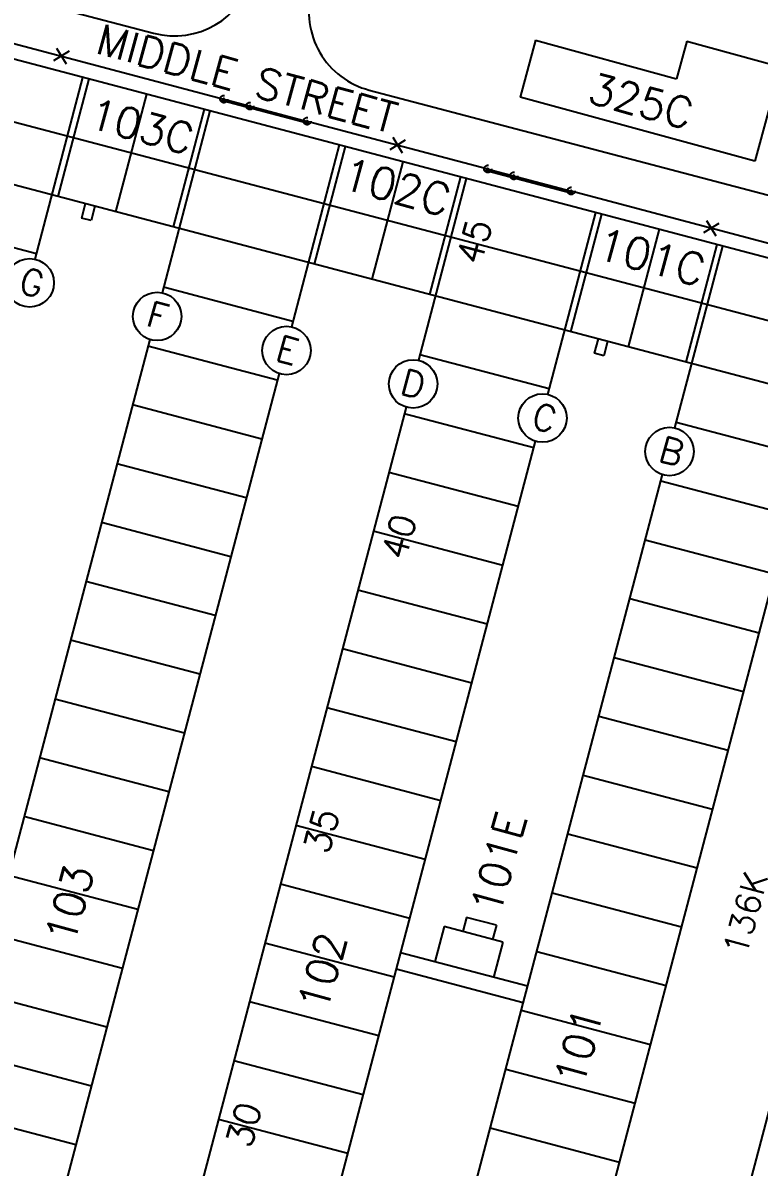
# Model space of a CAD drawing. Extents: x -16413 to 78405, y -232 to 83089.
# Drawn here: x 33437 to 37070, y 31275 to 36918 of the extents above; entities that cross this region are included whole.
import ezdxf
from ezdxf.enums import TextEntityAlignment as Align

# ---------------------------------------------------------------- set-up
doc = ezdxf.new("R2010")
doc.units = 0
doc.header["$LTSCALE"] = 350
doc.header["$MEASUREMENT"] = 0
doc.linetypes.add('CV45', pattern=[1, 1])
doc.linetypes.add('HIDDEN', pattern=[0.375, 0.25, -0.125])
doc.layers.add('BACKGROUND', color=7, linetype='CONTINUOUS')
doc.layers.add('FENCE', color=7, linetype='CONTINUOUS')
doc.styles.add('SIMPLEX', font='SIMPLEX')

msp = doc.modelspace()

# ---------------------------------------------------------------- linework, layer by layer
at = {"layer": 'BACKGROUND'}
for p, q in [((38851, 35301.1), (15661.4, 41411.8)), ((38774.5, 35011), (15584.9, 41121.7)), ((38698.1, 34720.9), (15850.8, 40741.4)), ((27491.6, 38604), (34082.6, 36867.1)), ((35967.2, 36832.8), (35891.2, 36552.4)), ((35967.2, 36832.8), (36662.6, 36643.2)), ((36713, 36828), (36662.6, 36643.2)), ((36713, 36828), (37175.9, 36701.8)), ((37175.9, 36701.8), (37049.1, 36236.8)), ((33762.7, 36641.9), (33609.8, 36061.7)), ((35146.3, 36586.8), (37588.9, 35943.2)), ((34047, 36567), (33894.1, 35986.8)), ((37049.1, 36236.8), (35891.2, 36552.4)), ((34360.3, 36484.4), (34123.9, 35587.6)), ((34331.3, 36492.1), (34178.4, 35911.9)), ((34998.5, 36316.3), (34762.2, 35419.4)), ((35027.5, 36308.6), (34874.6, 35728.4)), ((35311.8, 36233.7), (35158.9, 35653.5)), ((35625.1, 36151.1), (35388.8, 35254.3)), ((35596.1, 36158.8), (35443.2, 35578.6)), ((33745.2, 36026), (33726.6, 35955.4)), ((33792.5, 36013.6), (33773.9, 35943)), ((33773.9, 35943), (33726.6, 35955.4)), ((36292.3, 35975.3), (36139.4, 35395.1)), ((33504.3, 35779.3), (32866.1, 35947.4)), ((36576.6, 35900.4), (36423.7, 35320.2)), ((36860.9, 35825.5), (36708, 35245.3)), ((34769.1, 35446), (34130.9, 35614.1)), ((34063.2, 35356.9), (30996.8, 23720.1)), ((36274.8, 35359.4), (36256.2, 35288.9)), ((36322.2, 35347), (36303.6, 35276.4)), ((34692.7, 35155.9), (34054.5, 35324.1)), ((36034, 35112.7), (35395.8, 35280.9)), ((36303.6, 35276.4), (36256.2, 35288.9)), ((34701.4, 35188.7), (31635, 23552)), ((35327.9, 35023.4), (32261.6, 23386.8)), ((34616.3, 34865.8), (33978, 35034)), ((35957.5, 34822.6), (35319.3, 34990.8)), ((37298.8, 34779.4), (36660.6, 34947.6)), ((34539.8, 34575.7), (33901.6, 34743.9)), ((35881.1, 34532.5), (35242.9, 34700.7)), ((37222.4, 34489.3), (36584.1, 34657.5)), ((34463.4, 34285.6), (33825.2, 34453.8)), ((35804.6, 34242.4), (35166.4, 34410.6)), ((37145.9, 34199.2), (36507.7, 34367.4)), ((34386.9, 33995.5), (33748.7, 34163.7)), ((35728.2, 33952.3), (35090, 34120.5)), ((37069.5, 33909.1), (36431.3, 34077.3)), ((34310.5, 33705.4), (33672.3, 33873.6)), ((35651.8, 33662.2), (35013.6, 33830.4)), ((36993, 33619), (36354.8, 33787.2)), ((34234, 33415.3), (33595.8, 33583.5)), ((35575.3, 33372.1), (34937.1, 33540.3)), ((36916.6, 33328.9), (36278.4, 33497.1)), ((34157.6, 33125.2), (33519.4, 33293.4)), ((35498.9, 33082), (34860.6, 33250.2)), ((36840.1, 33038.8), (36201.9, 33207)), ((34081.2, 32835.1), (33442.9, 33003.3)), ((35422.4, 32791.9), (34784.2, 32960.1)), ((36763.7, 32748.7), (36125.5, 32916.9)), ((34004.7, 32545), (33366.5, 32713.2)), ((35346, 32501.8), (34707.8, 32670)), ((36687.2, 32458.6), (36049, 32626.8)), ((35515.2, 32461.3), (35469.4, 32287.2)), ((35805.4, 32384.9), (35515.2, 32461.3)), ((35626.5, 32506.5), (35608.1, 32436.8)), ((35773.4, 32467.7), (35626.5, 32506.5)), ((35773.4, 32467.7), (35755.1, 32398.1)), ((33928.3, 32254.9), (33290.1, 32423.1)), ((35269.5, 32211.7), (34631.3, 32379.9)), ((35805.4, 32384.9), (35759.5, 32210.8)), ((35927.7, 32166.5), (35301.1, 32331.6)), ((36610.8, 32168.5), (35972.6, 32336.7)), ((35906.3, 32085.2), (35279.7, 32250.4)), ((33851.8, 31964.8), (33213.6, 32133)), ((35193.1, 31921.6), (34554.9, 32089.8)), ((35896.1, 32046.6), (35896.1, 32046.6)), ((36534.4, 31878.4), (35896.1, 32046.6)), ((33775.4, 31674.7), (33137.2, 31842.9)), ((35116.7, 31631.5), (34478.4, 31799.7)), ((36457.9, 31588.3), (35819.7, 31756.5)), ((33698.9, 31384.6), (33060.7, 31552.8)), ((35040.2, 31341.4), (34402, 31509.6)), ((36381.5, 31298.2), (35743.2, 31466.4))]:
    msp.add_line(p, q, dxfattribs=at)
at = {"layer": 'BACKGROUND', "linetype": 'CV45'}
for p, q in [((33497.4, 35752.9), (33733.7, 36649.5)), ((36027, 35086.1), (36263.3, 35983)), ((36653.6, 34921), (36889.9, 35817.8)), ((34791.2, 22720.3), (38154.7, 35484.5)), ((32899.7, 23218.7), (35966.1, 34855.2)), ((33526.3, 23053.6), (36592.7, 34690.1)), ((34164.5, 22885.4), (37231, 34521.9))]:
    msp.add_line(p, q, dxfattribs=at)
at = {"layer": 'BACKGROUND'}
for centre in [(33471.3, 35636.3), (34099.9, 35470.6), (34738.1, 35302.4), (35362.7, 35137.7), (36000.9, 34969.5), (36627.5, 34804.4)]:
    msp.add_circle(centre, 119.5, dxfattribs=at)
for centre, start, end in [((34184.6, 37253.9), 255.2372, 345.2372), ((35248.2, 36973.6), 165.2372, 255.2372)]:
    msp.add_arc(centre, 400, start, end, dxfattribs=at)
at = {"layer": 'FENCE', "ltscale": 0.125}
for p, q in [((31292.2, 37372.5), (34429.1, 36542.5)), ((34839.9, 36433.8), (35731.2, 36198)), ((36142.1, 36089.6), (39057.7, 35317.8))]:
    msp.add_line(p, q, dxfattribs=at)
at = {"layer": 'FENCE'}
for p, q in [((33665.6, 36778.9), (33589, 36731.7)), ((33603.7, 36793.6), (33650.9, 36717)), ((34421.6, 36533.6), (34423.6, 36541.4)), ((34839.2, 36423.1), (34421.6, 36533.6)), ((34840.2, 36427.2), (34422.6, 36537.7)), ((34840.5, 36428), (34422.8, 36538.5)), ((34840.5, 36428.1), (34422.9, 36538.6)), ((34841, 36430.1), (34423.4, 36540.6)), ((34841, 36430.1), (34423.4, 36540.6)), ((34841.2, 36430.9), (34423.6, 36541.4)), ((34425, 36542), (34424.8, 36541.1)), ((34425, 36542), (34427.5, 36541.3)), ((34426.7, 36543.2), (34426.3, 36541.6)), ((34427.1, 36543), (34426.7, 36541.5)), ((34427.5, 36541.3), (34427.3, 36540.6)), ((34427.3, 36540.6), (34429.7, 36540)), ((34429.9, 36540.7), (34429.7, 36540)), ((34429.9, 36540.7), (34432.3, 36540)), ((34431, 36542), (34430.6, 36540.5)), ((34431.5, 36541.9), (34431.1, 36540.4)), ((34432.3, 36540), (34432.1, 36539.1)), ((34553.6, 36507.9), (34553.4, 36507)), ((34553.6, 36507.9), (34556, 36507.3)), ((34555.2, 36509.1), (34554.8, 36507.6)), ((34555.7, 36509), (34555.3, 36507.5)), ((34556, 36507.3), (34555.8, 36506.6)), ((34555.8, 36506.6), (34558.3, 36505.9)), ((34558.4, 36506.7), (34558.3, 36505.9)), ((34558.4, 36506.7), (34560.9, 36506)), ((34559.6, 36508), (34559.2, 36506.5)), ((34560.1, 36507.9), (34559.7, 36506.3)), ((34560.9, 36506), (34560.6, 36505.1)), ((34834.9, 36423.5), (34835.9, 36424)), ((34834.9, 36423.2), (34836.2, 36423.9)), ((34835.1, 36423.3), (34834.9, 36423.5)), ((34835.1, 36422.8), (34834.9, 36423.2)), ((34836.2, 36423.9), (34835.1, 36423.3)), ((34836.7, 36423.8), (34835.1, 36422.8)), ((34837.8, 36432.5), (34838.3, 36431.6)), ((34838.2, 36432.8), (34839, 36431.5)), ((34839.7, 36431.8), (34839.1, 36431.4)), ((34841.2, 36430.9), (34839.2, 36423.1)), ((34841.2, 36430.9), (34839.2, 36423.1)), ((34841, 36423.2), (34839.3, 36423.7)), ((34839.5, 36424.2), (34839.4, 36424.2)), ((34839.4, 36424), (34841.1, 36423.6)), ((34839.5, 36424.4), (34840.4, 36427.7)), ((34839.5, 36424.4), (34839.5, 36424.4)), ((34839.7, 36431.8), (34839.9, 36431.4)), ((34840.6, 36427.6), (34839.8, 36424.3)), ((34841.9, 36432.2), (34840.3, 36431.3)), ((34840.4, 36427.9), (34840.4, 36427.9)), ((34840.4, 36427.7), (34840.4, 36427.7)), ((34842.1, 36427.6), (34840.5, 36428)), ((34840.6, 36428.4), (34842.3, 36427.9)), ((34840.7, 36429), (34842.8, 36428.5)), ((34841.1, 36423.6), (34842.1, 36427.6)), ((34841.5, 36425.2), (34841.3, 36424.5)), ((34841.3, 36424.5), (34841.3, 36424.5)), ((34841.4, 36423.4), (34843.9, 36432.8)), ((34842.5, 36427.6), (34841.4, 36423.4)), ((34841.4, 36423.4), (34843.4, 36422.9)), ((34841.5, 36425.2), (34841.5, 36425.2)), ((34841.6, 36434.8), (34842.5, 36433.4)), ((34841.7, 36423.3), (34844.2, 36432.8)), ((34841.7, 36426), (34841.9, 36426.7)), ((34841.7, 36426), (34841.7, 36426)), ((34843.3, 36433.9), (34841.8, 36433)), ((34841.8, 36433), (34842, 36432.6)), ((34841.9, 36426.7), (34841.9, 36426.7)), ((34841.9, 36424.2), (34842, 36424.2)), ((34842.2, 36425.2), (34842, 36424.2)), ((34842, 36424.4), (34842.1, 36424.4)), ((34842.1, 36435.1), (34842.9, 36433.7)), ((34842.2, 36425), (34842.1, 36424.4)), ((34842.3, 36424.5), (34842.1, 36424.5)), ((34842.2, 36424.3), (34842.1, 36424.4)), ((34842.2, 36425.2), (34842.2, 36425.2)), ((34842.2, 36425), (34842.2, 36425)), ((34842.4, 36424.9), (34842.2, 36425)), ((34842.4, 36424.8), (34842.2, 36424.8)), ((34842.3, 36425.7), (34842.6, 36426.6)), ((34842.3, 36425.7), (34842.3, 36425.7)), ((34842.4, 36424.8), (34842.3, 36424.4)), ((34842.3, 36424.4), (34842.9, 36424.3)), ((34843, 36426.5), (34842.4, 36424.1)), ((34842.4, 36425.8), (34842.6, 36426.4)), ((34842.4, 36425.8), (34842.4, 36425.8)), ((34842.6, 36425.8), (34842.4, 36425.8)), ((34842.4, 36424.8), (34843, 36424.7)), ((34842.5, 36424.7), (34842.4, 36424.5)), ((34842.5, 36426.6), (34842.6, 36426.6)), ((34842.5, 36426.4), (34842.6, 36426.4)), ((34842.7, 36425.9), (34842.5, 36426)), ((34842.6, 36424.8), (34842.5, 36424.4)), ((34842.6, 36424.7), (34842.5, 36424.4)), ((34842.8, 36426.4), (34842.6, 36426.4)), ((34842.7, 36426.2), (34842.6, 36426.3)), ((34842.7, 36424.7), (34842.6, 36424.4)), ((34842.7, 36425.8), (34842.8, 36426.3)), ((34842.7, 36425.9), (34843.3, 36425.7)), ((34842.7, 36424.7), (34842.7, 36424.4)), ((34842.8, 36424.7), (34842.7, 36424.3)), ((34843.5, 36426.4), (34842.8, 36424)), ((34842.8, 36425.9), (34842.9, 36426.2)), ((34842.8, 36426.2), (34843.4, 36426.1)), ((34842.8, 36425.8), (34842.9, 36426.2)), ((34842.9, 36424.7), (34842.8, 36424.3)), ((34842.8, 36424.6), (34842.8, 36424.4)), ((34842.9, 36425.9), (34843, 36426.1)), ((34843, 36424.6), (34842.9, 36424.3)), ((34843, 36424.3), (34842.9, 36424.3)), ((34843, 36425.8), (34843.1, 36426.2)), ((34843, 36425.9), (34843.1, 36426.1)), ((34843, 36424.6), (34843, 36424.7)), ((34843, 36424.6), (34843, 36424.3)), ((34843.1, 36425.8), (34843.2, 36426.1)), ((34843.2, 36425.8), (34843.2, 36426.1)), ((34843.2, 36425.8), (34843.3, 36426.1)), ((34843.8, 36433), (34843.3, 36433.9)), ((34843.3, 36425.8), (34843.4, 36426)), ((34843.3, 36425.8), (34843.3, 36426)), ((34843.3, 36425.8), (34843.3, 36425.7)), ((34843.4, 36422.9), (34845.8, 36432.3)), ((34843.4, 36426), (34843.4, 36426.1)), ((34843.8, 36429.5), (34843.7, 36429.2)), ((34843.7, 36429.2), (34843.9, 36429)), ((34844.1, 36429.6), (34843.8, 36429.5)), ((34843.9, 36432.8), (34845.8, 36432.3)), ((34843.9, 36429.8), (34844.3, 36431.3)), ((34843.9, 36429), (34844.2, 36429)), ((34844.3, 36429.4), (34844.1, 36429.6)), ((34844.2, 36429), (34844.3, 36429.4)), ((34844.4, 36431.9), (34844.3, 36431.6)), ((34844.3, 36431.6), (34844.6, 36431.4)), ((34844.3, 36429.7), (34844.7, 36431.2)), ((34844.7, 36432), (34844.4, 36431.9)), ((34844.6, 36431.4), (34844.9, 36431.5)), ((34845, 36431.8), (34844.7, 36432)), ((34844.9, 36431.5), (34845, 36431.8)), ((35261.9, 36354.2), (35309.1, 36277.6)), ((35323.9, 36339.5), (35247.2, 36292.3)), ((35723.6, 36189.1), (35725.7, 36196.8)), ((36141.4, 36079), (35723.6, 36189.1)), ((36142.4, 36083.1), (35724.7, 36193.2)), ((36142.6, 36083.9), (35724.9, 36194)), ((36142.7, 36083.9), (35724.9, 36194)), ((36143.2, 36086), (35725.5, 36196.1)), ((36143.2, 36085.9), (35725.5, 36196)), ((36143.4, 36086.7), (35725.7, 36196.8)), ((35727.1, 36197.4), (35726.9, 36196.5)), ((35727.1, 36197.4), (35729.6, 36196.8)), ((35728.7, 36198.6), (35728.3, 36197.1)), ((35729.2, 36198.5), (35728.8, 36197)), ((35729.6, 36196.8), (35729.4, 36196.1)), ((35729.4, 36196.1), (35731.8, 36195.4)), ((35732, 36196.1), (35731.8, 36195.4)), ((35732, 36196.1), (35734.4, 36195.5)), ((35733.1, 36197.5), (35732.7, 36196)), ((35733.6, 36197.3), (35733.2, 36195.8)), ((35734.4, 36195.5), (35734.1, 36194.6)), ((35855.7, 36163.5), (35855.5, 36162.6)), ((35855.7, 36163.5), (35858.2, 36162.9)), ((35857.3, 36164.7), (35856.9, 36163.2)), ((35857.8, 36164.6), (35857.4, 36163.1)), ((35858.2, 36162.9), (35858, 36162.2)), ((35858, 36162.2), (35860.4, 36161.5)), ((35860.6, 36162.2), (35860.4, 36161.5)), ((35860.6, 36162.2), (35863, 36161.6)), ((35861.7, 36163.6), (35861.3, 36162.1)), ((35862.2, 36163.4), (35861.8, 36161.9)), ((35863, 36161.6), (35862.7, 36160.7)), ((36137.1, 36079.3), (36138.1, 36079.8)), ((36137.1, 36079), (36138.4, 36079.8)), ((36137.3, 36079.1), (36137.1, 36079.3)), ((36137.3, 36078.7), (36137.1, 36079)), ((36138.4, 36079.8), (36137.3, 36079.1)), ((36138.9, 36079.6), (36137.3, 36078.7)), ((36139.9, 36088.4), (36140.5, 36087.5)), ((36140.4, 36088.6), (36141.1, 36087.3)), ((36141.9, 36087.7), (36141.2, 36087.3)), ((36143.4, 36086.7), (36141.4, 36079)), ((36143.4, 36086.7), (36141.4, 36079)), ((36143.2, 36079.1), (36141.5, 36079.5)), ((36141.7, 36080), (36141.6, 36080)), ((36141.6, 36079.9), (36143.3, 36079.4)), ((36141.7, 36080.2), (36142.6, 36083.5)), ((36141.7, 36080.2), (36141.7, 36080.2)), ((36141.9, 36087.7), (36142.1, 36087.2)), ((36142.8, 36083.4), (36142, 36080.2)), ((36144.1, 36088.1), (36142.5, 36087.1)), ((36144.3, 36083.4), (36142.6, 36083.9)), ((36142.6, 36083.8), (36142.6, 36083.7)), ((36142.6, 36083.5), (36142.6, 36083.5)), ((36142.7, 36084.2), (36144.5, 36083.8)), ((36142.9, 36084.9), (36145, 36084.3)), ((36143.3, 36079.4), (36144.3, 36083.4)), ((36143.7, 36081.1), (36143.5, 36080.4)), ((36143.5, 36080.3), (36143.5, 36080.4)), ((36143.6, 36079.2), (36146.1, 36088.7)), ((36144.7, 36083.4), (36143.6, 36079.3)), ((36143.6, 36079.2), (36145.5, 36078.7)), ((36143.7, 36081.1), (36143.7, 36081.1)), ((36143.8, 36090.6), (36144.6, 36089.3)), ((36145.5, 36089.8), (36143.9, 36088.9)), ((36143.9, 36088.9), (36144.2, 36088.4)), ((36143.9, 36079.2), (36146.3, 36088.6)), ((36143.9, 36081.8), (36144.1, 36082.5)), ((36143.9, 36081.8), (36143.9, 36081.8)), ((36144.1, 36082.5), (36144.1, 36082.5)), ((36144.1, 36080.1), (36144.2, 36080.1)), ((36144.4, 36081), (36144.2, 36080.1)), ((36144.2, 36080.2), (36144.3, 36080.2)), ((36144.3, 36090.9), (36145.1, 36089.5)), ((36144.3, 36081), (36144.4, 36081)), ((36144.4, 36080.8), (36144.3, 36080.2)), ((36144.5, 36080.3), (36144.3, 36080.4)), ((36144.4, 36080.2), (36144.3, 36080.2)), ((36144.4, 36080.8), (36144.4, 36080.8)), ((36144.6, 36080.8), (36144.4, 36080.8)), ((36144.6, 36080.6), (36144.4, 36080.7)), ((36144.5, 36081.5), (36144.8, 36082.5)), ((36144.5, 36081.5), (36144.5, 36081.5)), ((36144.6, 36080.7), (36144.5, 36080.2)), ((36144.5, 36080.3), (36145.1, 36080.1)), ((36145.2, 36082.4), (36144.6, 36079.9)), ((36144.6, 36081.7), (36144.8, 36082.3)), ((36144.6, 36081.7), (36144.6, 36081.7)), ((36144.8, 36081.6), (36144.6, 36081.7)), ((36144.7, 36080.6), (36144.6, 36080.3)), ((36144.6, 36080.6), (36145.2, 36080.5)), ((36144.7, 36082.5), (36144.8, 36082.5)), ((36144.7, 36082.3), (36144.8, 36082.3)), ((36144.9, 36081.8), (36144.7, 36081.8)), ((36144.7, 36080.6), (36144.7, 36080.2)), ((36144.8, 36080.5), (36144.7, 36080.3)), ((36145, 36082.2), (36144.8, 36082.3)), ((36144.9, 36082.1), (36144.8, 36082.1)), ((36144.9, 36080.6), (36144.8, 36080.2)), ((36144.9, 36081.7), (36145, 36082.1)), ((36144.9, 36081.7), (36145.5, 36081.6)), ((36144.9, 36080.5), (36144.9, 36080.3)), ((36145, 36080.5), (36144.9, 36080.2)), ((36145.7, 36082.2), (36145, 36079.8)), ((36145, 36082.1), (36145.6, 36081.9)), ((36145, 36081.7), (36145.1, 36082.1)), ((36145, 36081.8), (36145.1, 36082)), ((36145, 36080.5), (36145, 36080.2)), ((36145.1, 36080.5), (36145, 36080.1)), ((36145.1, 36081.7), (36145.2, 36082)), ((36145.2, 36080.4), (36145.1, 36080.2)), ((36145.2, 36080.2), (36145.1, 36080.1)), ((36145.2, 36081.7), (36145.3, 36082)), ((36145.2, 36081.7), (36145.3, 36081.9)), ((36145.2, 36080.4), (36145.2, 36080.5)), ((36145.2, 36080.4), (36145.2, 36080.2)), ((36145.3, 36081.6), (36145.4, 36082)), ((36145.4, 36081.6), (36145.5, 36082)), ((36145.4, 36081.7), (36145.4, 36081.9)), ((36146, 36088.8), (36145.5, 36089.8)), ((36145.5, 36078.7), (36148, 36088.2)), ((36145.5, 36081.6), (36145.6, 36081.9)), ((36145.5, 36081.6), (36145.5, 36081.9)), ((36145.5, 36081.6), (36145.5, 36081.6)), ((36145.6, 36081.9), (36145.6, 36081.9)), ((36146, 36085.3), (36145.9, 36085)), ((36145.9, 36085), (36146.1, 36084.8)), ((36146.3, 36085.4), (36146, 36085.3)), ((36146.1, 36088.7), (36148, 36088.2)), ((36146.1, 36085.6), (36146.5, 36087.2)), ((36146.1, 36084.8), (36146.4, 36084.9)), ((36146.5, 36085.2), (36146.3, 36085.4)), ((36146.4, 36084.9), (36146.5, 36085.2)), ((36146.6, 36087.8), (36146.5, 36087.4)), ((36146.5, 36087.4), (36146.8, 36087.2)), ((36146.5, 36085.5), (36146.9, 36087)), ((36146.9, 36087.8), (36146.6, 36087.8)), ((36146.8, 36087.2), (36147.1, 36087.3)), ((36147.1, 36087.6), (36146.9, 36087.8)), ((36147.1, 36087.3), (36147.1, 36087.6)), ((36871.5, 35929.5), (36794.9, 35882.4)), ((36809.6, 35944.3), (36856.8, 35867.6))]:
    msp.add_line(p, q, dxfattribs=at)
at = {"layer": 'FENCE', "linetype": 'HIDDEN'}
for centre in [(34429.1, 36542.5), (34557.6, 36508.5), (34839.9, 36433.8), (35731.2, 36198), (35859.8, 36164.1), (36142.1, 36089.6)]:
    msp.add_circle(centre, 18, dxfattribs=at)
at = {"layer": 'FENCE'}
for centre, radius in [((34429.1, 36542.5), 2), ((34557.6, 36508.5), 2), ((34839.9, 36433.8), 2), ((34839.9, 36433.8), 2), ((34844, 36429.3), 0.5), ((34844.6, 36431.7), 0.5), ((35731.2, 36198), 2), ((35859.8, 36164.1), 2), ((36142.1, 36089.6), 2), ((36142.1, 36089.6), 2), ((36146.2, 36085.1), 0.5), ((36146.8, 36087.5), 0.5)]:
    msp.add_circle(centre, radius, dxfattribs=at)
for centre, radius, start, end in [((34429.1, 36542.5), 2.5, 345.1791, 165.1791), ((34557.6, 36508.5), 2.5, 345.1791, 165.1791), ((34839.9, 36433.8), 2.5, 30.1791, 210.1791), ((34839.5, 36424.4), 0.25, 255.1791, 345.1791), ((34840.2, 36431.5), 0.25, 210.1791, 300.1791), ((34840.4, 36427.7), 0.25, 345.1791, 75.1791), ((34841.1, 36423.5), 0.312, 255.1791, 345.1791), ((34841.8, 36424.8), 0.554, 122.623, 207.7353), ((34842.2, 36426.2), 0.554, 122.623, 207.7353), ((34841.8, 36432.4), 0.25, 300.1791, 30.1791), ((34842.2, 36424.4), 0.084, 270.001, 60.3573), ((34842.2, 36427.6), 0.312, 345.1791, 75.1791), ((34842.2, 36424.7), 0.242, 303.0757, 27.2826), ((34842.4, 36424.9), 0.084, 270.001, 60.3573), ((34842.6, 36424), 0.219, 165.1791, 345.1791), ((34842.6, 36425.8), 0.084, 270.001, 60.3573), ((34842.7, 36426.3), 0.084, 270.001, 60.3573), ((34842.5, 36426.1), 0.242, 303.0757, 27.2826), ((34843.3, 36426.5), 0.219, 345.1791, 165.1791), ((34844.3, 36433.3), 0.5, 210.1791, 255.1791), ((35731.2, 36198), 2.5, 345.2315, 165.2315), ((35859.8, 36164.1), 2.5, 345.2315, 165.2315), ((36142.1, 36089.6), 2.5, 30.2315, 210.2315), ((36141.7, 36080.2), 0.25, 255.2315, 345.2315), ((36142.4, 36087.3), 0.25, 210.2315, 300.2315), ((36142.6, 36083.5), 0.25, 345.2315, 75.2315), ((36143.3, 36079.4), 0.312, 255.2315, 345.2315), ((36144, 36080.6), 0.554, 122.6754, 207.7876), ((36144.4, 36082.1), 0.554, 122.6754, 207.7876), ((36144, 36088.3), 0.25, 300.2315, 30.2315), ((36144.4, 36080.2), 0.084, 270.0533, 60.4096), ((36144.4, 36083.5), 0.312, 345.2315, 75.2315), ((36144.3, 36080.5), 0.242, 303.128, 27.3349), ((36144.6, 36080.7), 0.084, 270.0533, 60.4096), ((36144.8, 36079.9), 0.219, 165.2315, 345.2315), ((36144.8, 36081.7), 0.084, 270.0533, 60.4096), ((36144.9, 36082.2), 0.084, 270.0533, 60.4096), ((36144.7, 36082), 0.242, 303.128, 27.3349), ((36145.5, 36082.3), 0.219, 345.2315, 165.2315), ((36146.5, 36089.1), 0.5, 210.2315, 255.2315)]:
    msp.add_arc(centre, radius, start, end, dxfattribs=at)

# ---------------------------------------------------------------- texts
at = {"layer": 'BACKGROUND', "style": 'SIMPLEX'}
for s, height, rotation, p in [('MIDDLE STREET', 150, 344.75, (33788.3, 36771.2)), ('325C', 150, 344.75, (36215.8, 36529.5)), ('45', 126.98, 74.75, (35696, 35718.7)), ('G', 127, 344.75, (33409.9, 35591.6)), ('F', 127, 344.75, (34038.5, 35425.9)), ('E', 127, 344.75, (34676.7, 35257.7)), ('C', 127, 344.75, (35939.5, 34924.8)), ('B', 127, 344.75, (36566.1, 34759.7)), ('40', 126.98, 74.75, (35325.3, 34262.9)), ('35', 126.98, 74.75, (34943.1, 32812.5)), ('136K', 119.77, 74.75, (37005.7, 32310)), ('30', 126.98, 74.75, (34560.9, 31362))]:
    msp.add_text(s, height=height, rotation=rotation, dxfattribs=at).set_placement(p)
for s, height, rotation, p in [('103C', 150, 344.75, (34002.9, 36335.9)), ('102C', 155.7, 344.75, (35260.8, 36033.8)), ('101C', 155.7, 344.75, (36516.8, 35688)), ('101E', 150, 74.75, (35856.2, 32755.3)), ('103', 150, 74.75, (33740.3, 32552.6)), ('102', 150, 74.75, (34987, 32219.9)), ('101', 150, 74.75, (36251.9, 31850.6))]:
    msp.add_text(s, height=height, rotation=rotation, dxfattribs=at).set_placement(p, align=Align.CENTER)
msp.add_text('D', height=127, rotation=344.75, dxfattribs=at).set_placement((35362.7, 35137.7), align=Align.MIDDLE)

doc.saveas('drawing.dxf')
